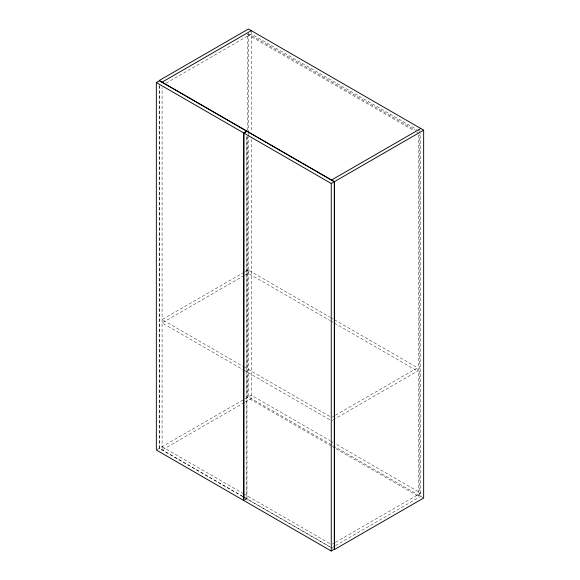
<?xml version="1.0" encoding="UTF-8"?>
<svg xmlns="http://www.w3.org/2000/svg" width="580" height="580" viewBox="0 0 580 580"><rect width="100%" height="100%" fill="white"/><g stroke="black" fill="none" stroke-linecap="round" stroke-linejoin="round"><path stroke-width="0.43" stroke-dasharray="2.9 2.17" d="M247.312 130.406L247.312 34.423L248.429 33.785L415.577 130.29M166.003 83.208L251.292 33.966L416.853 129.55M244.194 272.208L162.088 319.616L242.911 366.277M244.977 271.759L248.11 269.954L329.708 317.064M244.194 275.522L162.088 322.922L242.911 369.583M244.977 275.072L248.11 273.26L329.708 320.377M157.115 449.587L244.513 399.127M245.036 398.822L251.292 395.212L329.759 440.51M244.252 402.585L162.088 450.022L162.088 87.594M245.036 402.136L251.292 398.525L251.292 139.381M332.354 417.013L334.704 415.657M335.486 415.208L417.593 367.8L417.593 371.113L335.486 418.521M332.354 420.326L334.704 418.97M245.159 499.547L246.674 498.67L246.674 136.604M245.478 499.728L246.993 498.858L329.607 546.556M332.354 544.112L334.704 542.757M335.486 542.3L420.775 493.065L334.464 443.229M335.987 448.71L418.39 496.284L419.5 495.639L419.5 134.364M332.354 547.418L334.704 546.063M335.486 545.613L420.775 496.371L420.775 133.037M417.636 130.007L419.992 131.363M247.312 34.423L413.678 130.478M416.817 132.291L418.39 133.197M330.498 317.521L333.63 319.333M334.421 319.783L417.593 367.8M330.498 320.827L333.63 322.639M334.421 323.096L417.593 371.113M243.694 366.727L330.005 416.556M243.694 370.04L330.005 419.869M330.542 440.967L333.681 442.779M423.647 498.032L248.429 396.865L248.429 136.822M331.281 445.991L247.312 397.51L247.312 136.742M332.064 446.44L335.204 448.253M162.088 446.709L242.911 493.37M243.694 493.826L330.005 543.656M242.774 496.422L159.384 448.275L159.384 85.303M243.556 496.872L246.674 498.67M330.382 547.005L332.724 548.354M242.911 496.683L159.225 448.369L159.225 85.934M243.694 497.132L330.005 546.969M418.39 135.01L418.39 496.284M251.292 30.653L251.292 132.138M248.429 33.785L248.429 132.479M248.429 133.197L248.429 136.097M248.11 269.954L248.11 273.26M246.993 135.887L246.993 498.858"/><path stroke-width="0.87" d="M156.353 82.527L159.384 80.779L246.674 131.174L243.643 132.922L156.353 82.527L156.353 450.022L243.643 500.417L243.643 132.922M162.088 82.157L251.292 30.653M243.963 133.103L246.993 131.356L334.283 181.757L334.283 549.253L331.252 551L243.963 500.605L243.963 133.103L331.252 183.505L334.283 181.757M331.571 180.01L420.775 128.506M334.442 181.663L423.647 130.159L423.647 498.032L334.442 549.528L334.442 181.663L159.225 80.504L248.429 29L423.647 130.159M331.252 183.505L331.252 551"/></g></svg>
